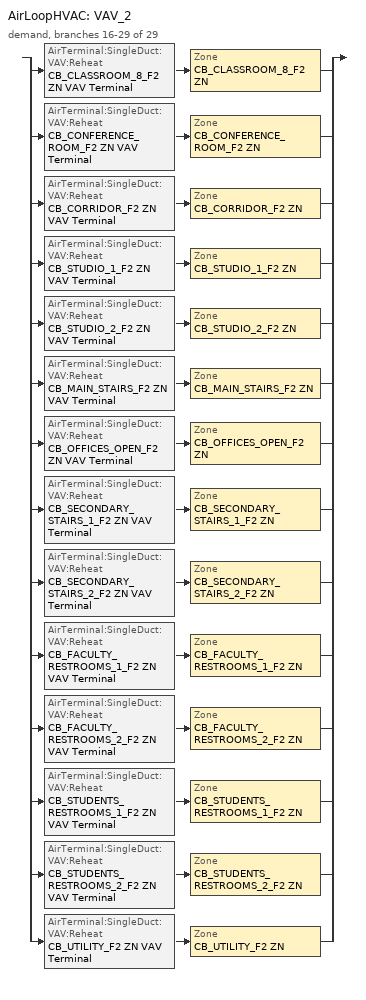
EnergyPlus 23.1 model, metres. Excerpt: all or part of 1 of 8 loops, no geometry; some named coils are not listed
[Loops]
AirLoopHVAC 'VAV_2'
 demand, branches 16-29 of 29: split
  | AirTerminal:SingleDuct:VAV:Reheat 'CB_CLASSROOM_8_F2 ZN VAV Terminal' > Zone 'CB_CLASSROOM_8_F2 ZN'
  | AirTerminal:SingleDuct:VAV:Reheat 'CB_CONFERENCE_ROOM_F2 ZN VAV Terminal' > Zone 'CB_CONFERENCE_ROOM_F2 ZN'
  | AirTerminal:SingleDuct:VAV:Reheat 'CB_CORRIDOR_F2 ZN VAV Terminal' > Zone 'CB_CORRIDOR_F2 ZN'
  | AirTerminal:SingleDuct:VAV:Reheat 'CB_STUDIO_1_F2 ZN VAV Terminal' > Zone 'CB_STUDIO_1_F2 ZN'
  | AirTerminal:SingleDuct:VAV:Reheat 'CB_STUDIO_2_F2 ZN VAV Terminal' > Zone 'CB_STUDIO_2_F2 ZN'
  | AirTerminal:SingleDuct:VAV:Reheat 'CB_MAIN_STAIRS_F2 ZN VAV Terminal' > Zone 'CB_MAIN_STAIRS_F2 ZN'
  | AirTerminal:SingleDuct:VAV:Reheat 'CB_OFFICES_OPEN_F2 ZN VAV Terminal' > Zone 'CB_OFFICES_OPEN_F2 ZN'
  | AirTerminal:SingleDuct:VAV:Reheat 'CB_SECONDARY_STAIRS_1_F2 ZN VAV Terminal' > Zone 'CB_SECONDARY_STAIRS_1_F2 ZN'
  | AirTerminal:SingleDuct:VAV:Reheat 'CB_SECONDARY_STAIRS_2_F2 ZN VAV Terminal' > Zone 'CB_SECONDARY_STAIRS_2_F2 ZN'
  | AirTerminal:SingleDuct:VAV:Reheat 'CB_FACULTY_RESTROOMS_1_F2 ZN VAV Terminal' > Zone 'CB_FACULTY_RESTROOMS_1_F2 ZN'
  | AirTerminal:SingleDuct:VAV:Reheat 'CB_FACULTY_RESTROOMS_2_F2 ZN VAV Terminal' > Zone 'CB_FACULTY_RESTROOMS_2_F2 ZN'
  | AirTerminal:SingleDuct:VAV:Reheat 'CB_STUDENTS_RESTROOMS_1_F2 ZN VAV Terminal' > Zone 'CB_STUDENTS_RESTROOMS_1_F2 ZN'
  | AirTerminal:SingleDuct:VAV:Reheat 'CB_STUDENTS_RESTROOMS_2_F2 ZN VAV Terminal' > Zone 'CB_STUDENTS_RESTROOMS_2_F2 ZN'
  | AirTerminal:SingleDuct:VAV:Reheat 'CB_UTILITY_F2 ZN VAV Terminal' > Zone 'CB_UTILITY_F2 ZN'
[ZoneControl:Thermostat] Temperature Difference Between Cutout And Setpoint {deltaC}=0
Name | Zone or ZoneList | Control Type Schedule | Control 1
CB_CLASSROOM_8_F2 ZN Thermostat | CB_CLASSROOM_8_F2 ZN | CB_CLASSROOM_8_F2 ZN Thermostat Schedule | College - Classroom Thermostat 21
CB_CONFERENCE_ROOM_F2 ZN Thermostat | CB_CONFERENCE_ROOM_F2 ZN | CB_CONFERENCE_ROOM_F2 ZN Thermostat Schedule | College - Conference Thermostat 2
CB_CORRIDOR_F2 ZN Thermostat | CB_CORRIDOR_F2 ZN | CB_CORRIDOR_F2 ZN Thermostat Schedule | College - Corridor Thermostat 4
CB_FACULTY_RESTROOMS_1_F2 ZN Thermostat | CB_FACULTY_RESTROOMS_1_F2 ZN | CB_FACULTY_RESTROOMS_1_F2 ZN Thermostat Schedule | College - Restroom Thermostat 1
CB_FACULTY_RESTROOMS_2_F2 ZN Thermostat | CB_FACULTY_RESTROOMS_2_F2 ZN | CB_FACULTY_RESTROOMS_2_F2 ZN Thermostat Schedule | College - Restroom Thermostat 4
CB_MAIN_STAIRS_F2 ZN Thermostat | CB_MAIN_STAIRS_F2 ZN | CB_MAIN_STAIRS_F2 ZN Thermostat Schedule | College - Stairs Thermostat 2
CB_OFFICES_OPEN_F2 ZN Thermostat | CB_OFFICES_OPEN_F2 ZN | CB_OFFICES_OPEN_F2 ZN Thermostat Schedule | College - Office Thermostat 34
CB_SECONDARY_STAIRS_1_F2 ZN Thermostat | CB_SECONDARY_STAIRS_1_F2 ZN | CB_SECONDARY_STAIRS_1_F2 ZN Thermostat Schedule | College - Stairs Thermostat 6
CB_SECONDARY_STAIRS_2_F2 ZN Thermostat | CB_SECONDARY_STAIRS_2_F2 ZN | CB_SECONDARY_STAIRS_2_F2 ZN Thermostat Schedule | College - Stairs Thermostat 10
CB_STUDENTS_RESTROOMS_1_F2 ZN Thermostat | CB_STUDENTS_RESTROOMS_1_F2 ZN | CB_STUDENTS_RESTROOMS_1_F2 ZN Thermostat Schedule | College - Restroom Thermostat 10
CB_STUDENTS_RESTROOMS_2_F2 ZN Thermostat | CB_STUDENTS_RESTROOMS_2_F2 ZN | CB_STUDENTS_RESTROOMS_2_F2 ZN Thermostat Schedule | College - Restroom Thermostat 14
CB_STUDIO_1_F2 ZN Thermostat | CB_STUDIO_1_F2 ZN | CB_STUDIO_1_F2 ZN Thermostat Schedule | College - Art Classroom Thermostat 1
CB_STUDIO_2_F2 ZN Thermostat | CB_STUDIO_2_F2 ZN | CB_STUDIO_2_F2 ZN Thermostat Schedule | College - Art Classroom Thermostat 3
CB_UTILITY_F2 ZN Thermostat | CB_UTILITY_F2 ZN | CB_UTILITY_F2 ZN Thermostat Schedule | College - Utility Thermostat 2
[ThermostatSetpoint:DualSetpoint]
Name | Heating Setpoint Temperature Schedule | Cooling Setpoint Temperature Schedule
College - Classroom Thermostat 21; College - Corridor Thermostat 4; College - Stairs Thermostat 2; College - Stairs Thermostat 6; College - Stairs Thermostat 10; College - Art Classroom Thermostat 1; College - Art Classroom Thermostat 3 | College HTGSETP_SCH | College CLGSETP_SCH
College - Conference Thermostat 2; College - Office Thermostat 34 | College HTGSETP_SCH - occupant standby mode | College CLGSETP_SCH - occupant standby mode
College - Restroom Thermostat 1; College - Restroom Thermostat 4; College - Restroom Thermostat 10; College - Restroom Thermostat 14; College - Utility Thermostat 2 | College HTGSETP_SCH_SETBACK | College CLGSETP_SCH_SETUP
[AirTerminal:SingleDuct:VAV:Reheat] Availability Schedule=Always On Discrete; Maximum Air Flow Rate {m3/s}=Autosize; Fixed Minimum Air Flow Rate {m3/s}=0; Maximum Hot Water or Steam Flow Rate {m3/s}=Autosize; Minimum Hot Water or Steam Flow Rate {m3/s}=0; Convergence Tolerance=0.001; Damper Heating Action=ReverseWithLimits; Maximum Flow per Zone Floor Area During Reheat {m3/s-m2}=Autocalculate; Maximum Flow Fraction During Reheat=0.5; Maximum Reheat Air Temperature {C}=40
Name | Zone Minimum Air Flow Input Method | Constant Minimum Air Flow Fraction | Reheat Coil | Minimum Air Flow Fraction Schedule
CB_CLASSROOM_8_F2 ZN VAV Terminal | Constant | 0.01 | CB_CLASSROOM_8_F2 ZN Reheat Coil
CB_CONFERENCE_ROOM_F2 ZN VAV Terminal | Scheduled | 0 | CB_CONFERENCE_ROOM_F2 ZN Reheat Coil | CB_CONFERENCE_ROOM_F2 ZN VAV Terminal - MDP - adjusted
CB_CORRIDOR_F2 ZN VAV Terminal | Constant | 0.095 | CB_CORRIDOR_F2 ZN Reheat Coil
CB_FACULTY_RESTROOMS_1_F2 ZN VAV Terminal | Constant | 0.01 | CB_FACULTY_RESTROOMS_1_F2 ZN Reheat Coil
CB_FACULTY_RESTROOMS_2_F2 ZN VAV Terminal | Constant | 0.01 | CB_FACULTY_RESTROOMS_2_F2 ZN Reheat Coil
CB_MAIN_STAIRS_F2 ZN VAV Terminal | Constant | 0.073 | CB_MAIN_STAIRS_F2 ZN Reheat Coil
CB_OFFICES_OPEN_F2 ZN VAV Terminal | Scheduled | 0 | CB_OFFICES_OPEN_F2 ZN Reheat Coil | CB_OFFICES_OPEN_F2 ZN VAV Terminal - MDP - adjusted
CB_SECONDARY_STAIRS_1_F2 ZN VAV Terminal | Constant | 0.037 | CB_SECONDARY_STAIRS_1_F2 ZN Reheat Coil
CB_SECONDARY_STAIRS_2_F2 ZN VAV Terminal | Constant | 0.042 | CB_SECONDARY_STAIRS_2_F2 ZN Reheat Coil
CB_STUDENTS_RESTROOMS_1_F2 ZN VAV Terminal | Constant | 0.01 | CB_STUDENTS_RESTROOMS_1_F2 ZN Reheat Coil
CB_STUDENTS_RESTROOMS_2_F2 ZN VAV Terminal | Constant | 0.01 | CB_STUDENTS_RESTROOMS_2_F2 ZN Reheat Coil
CB_STUDIO_1_F2 ZN VAV Terminal | Constant | 0.01 | CB_STUDIO_1_F2 ZN Reheat Coil
CB_STUDIO_2_F2 ZN VAV Terminal | Constant | 0.01 | CB_STUDIO_2_F2 ZN Reheat Coil
CB_UTILITY_F2 ZN VAV Terminal | Constant | 0.048 | CB_UTILITY_F2 ZN Reheat Coil
[Zone equipment]
CB_CLASSROOM_8_F2 ZN: CB_CLASSROOM_8_F2 ZN VAV Terminal
CB_CONFERENCE_ROOM_F2 ZN: CB_CONFERENCE_ROOM_F2 ZN VAV Terminal
CB_CORRIDOR_F2 ZN: CB_CORRIDOR_F2 ZN VAV Terminal
CB_FACULTY_RESTROOMS_1_F2 ZN: CB_FACULTY_RESTROOMS_1_F2 ZN VAV Terminal
CB_FACULTY_RESTROOMS_2_F2 ZN: CB_FACULTY_RESTROOMS_2_F2 ZN VAV Terminal
CB_MAIN_STAIRS_F2 ZN: CB_MAIN_STAIRS_F2 ZN VAV Terminal
CB_OFFICES_OPEN_F2 ZN: CB_OFFICES_OPEN_F2 ZN VAV Terminal
CB_SECONDARY_STAIRS_1_F2 ZN: CB_SECONDARY_STAIRS_1_F2 ZN VAV Terminal
CB_SECONDARY_STAIRS_2_F2 ZN: CB_SECONDARY_STAIRS_2_F2 ZN VAV Terminal
CB_STUDENTS_RESTROOMS_1_F2 ZN: CB_STUDENTS_RESTROOMS_1_F2 ZN VAV Terminal
CB_STUDENTS_RESTROOMS_2_F2 ZN: CB_STUDENTS_RESTROOMS_2_F2 ZN VAV Terminal
CB_STUDIO_1_F2 ZN: CB_STUDIO_1_F2 ZN VAV Terminal
CB_STUDIO_2_F2 ZN: CB_STUDIO_2_F2 ZN VAV Terminal
CB_UTILITY_F2 ZN: CB_UTILITY_F2 ZN VAV Terminal
[Sizing:Zone] Zone Cooling Design Supply Air Temperature Input Method=SupplyAirTemperature; Zone Cooling Design Supply Air Temperature {C}=12.7778; Zone Cooling Design Supply Air Temperature Difference {deltaC}=11.11; Zone Heating Design Supply Air Temperature Input Method=SupplyAirTemperature; Zone Heating Design Supply Air Temperature {C}=40; Zone Heating Design Supply Air Temperature Difference {deltaC}=11.11; Zone Cooling Design Supply Air Humidity Ratio {kgWater/kgDryAir}=0.0085; Zone Heating Design Supply Air Humidity Ratio {kgWater/kgDryAir}=0.008; Cooling Design Air Flow Method=DesignDayWithLimit; Cooling Design Air Flow Rate {m3/s}=0; Cooling Minimum Air Flow per Zone Floor Area {m3/s-m2}=0.000762; Cooling Minimum Air Flow {m3/s}=0; Cooling Minimum Air Flow Fraction=0; Heating Design Air Flow Method=DesignDay; Heating Design Air Flow Rate {m3/s}=0; Heating Maximum Air Flow per Zone Floor Area {m3/s-m2}=0.002032; Heating Maximum Air Flow {m3/s}=0.141576; Heating Maximum Air Flow Fraction=0.3; Account for Dedicated Outdoor Air System=No; Zone Load Sizing Method=Sensible Load Only No Latent Load; Zone Latent Cooling Design Supply Air Humidity Ratio Input Method=HumidityRatioDifference; Zone Cooling Design Supply Air Humidity Ratio Difference {kgWater/kgDryAir}=0.005; Zone Latent Heating Design Supply Air Humidity Ratio Input Method=HumidityRatioDifference; Zone Humidification Design Supply Air Humidity Ratio Difference {kgWater/kgDryAir}=0.005
Name | Design Specification Outdoor Air Object | Design Specification Zone Air Distribution Object
CB_CLASSROOM_8_F2 ZN | CB_CLASSROOM_8_F2 ZN DSOA Space List | CB_CLASSROOM_8_F2 ZN Design Spec Zone Air Dist
CB_CONFERENCE_ROOM_F2 ZN | CB_CONFERENCE_ROOM_F2 ZN DSOA Space List | CB_CONFERENCE_ROOM_F2 ZN Design Spec Zone Air Dist
CB_CORRIDOR_F2 ZN | CB_CORRIDOR_F2 ZN DSOA Space List | CB_CORRIDOR_F2 ZN Design Spec Zone Air Dist
CB_FACULTY_RESTROOMS_1_F2 ZN | CB_FACULTY_RESTROOMS_1_F2 ZN DSOA Space List | CB_FACULTY_RESTROOMS_1_F2 ZN Design Spec Zone Air Dist
CB_FACULTY_RESTROOMS_2_F2 ZN | CB_FACULTY_RESTROOMS_2_F2 ZN DSOA Space List | CB_FACULTY_RESTROOMS_2_F2 ZN Design Spec Zone Air Dist
CB_MAIN_STAIRS_F2 ZN | CB_MAIN_STAIRS_F2 ZN DSOA Space List | CB_MAIN_STAIRS_F2 ZN Design Spec Zone Air Dist
CB_OFFICES_OPEN_F2 ZN | CB_OFFICES_OPEN_F2 ZN DSOA Space List | CB_OFFICES_OPEN_F2 ZN Design Spec Zone Air Dist
CB_SECONDARY_STAIRS_1_F2 ZN | CB_SECONDARY_STAIRS_1_F2 ZN DSOA Space List | CB_SECONDARY_STAIRS_1_F2 ZN Design Spec Zone Air Dist
CB_SECONDARY_STAIRS_2_F2 ZN | CB_SECONDARY_STAIRS_2_F2 ZN DSOA Space List | CB_SECONDARY_STAIRS_2_F2 ZN Design Spec Zone Air Dist
CB_STUDENTS_RESTROOMS_1_F2 ZN | CB_STUDENTS_RESTROOMS_1_F2 ZN DSOA Space List | CB_STUDENTS_RESTROOMS_1_F2 ZN Design Spec Zone Air Dist
CB_STUDENTS_RESTROOMS_2_F2 ZN | CB_STUDENTS_RESTROOMS_2_F2 ZN DSOA Space List | CB_STUDENTS_RESTROOMS_2_F2 ZN Design Spec Zone Air Dist
CB_STUDIO_1_F2 ZN | CB_STUDIO_1_F2 ZN DSOA Space List | CB_STUDIO_1_F2 ZN Design Spec Zone Air Dist
CB_STUDIO_2_F2 ZN | CB_STUDIO_2_F2 ZN DSOA Space List | CB_STUDIO_2_F2 ZN Design Spec Zone Air Dist
CB_UTILITY_F2 ZN | CB_UTILITY_F2 ZN DSOA Space List | CB_UTILITY_F2 ZN Design Spec Zone Air Dist
[DesignSpecification:ZoneAirDistribution] Minimum Zone Ventilation Efficiency=0.6
CB_CLASSROOM_8_F2 ZN Design Spec Zone Air Dist; CB_CONFERENCE_ROOM_F2 ZN Design Spec Zone Air Dist; CB_CORRIDOR_F2 ZN Design Spec Zone Air Dist; CB_FACULTY_RESTROOMS_1_F2 ZN Design Spec Zone Air Dist; CB_FACULTY_RESTROOMS_2_F2 ZN Design Spec Zone Air Dist; CB_MAIN_STAIRS_F2 ZN Design Spec Zone Air Dist; CB_OFFICES_OPEN_F2 ZN Design Spec Zone Air Dist; CB_SECONDARY_STAIRS_1_F2 ZN Design Spec Zone Air Dist; CB_SECONDARY_STAIRS_2_F2 ZN Design Spec Zone Air Dist; CB_STUDENTS_RESTROOMS_1_F2 ZN Design Spec Zone Air Dist; CB_STUDENTS_RESTROOMS_2_F2 ZN Design Spec Zone Air Dist; CB_STUDIO_1_F2 ZN Design Spec Zone Air Dist; CB_STUDIO_2_F2 ZN Design Spec Zone Air Dist; CB_UTILITY_F2 ZN Design Spec Zone Air Dist
[DesignSpecification:OutdoorAir] Outdoor Air Method=Sum; Outdoor Air Flow per Zone {m3/s}=0; Outdoor Air Flow Air Changes per Hour {1/hr}=0
Name | Outdoor Air Flow per Person {m3/s-person} | Outdoor Air Flow per Zone Floor Area {m3/s-m2}
College - Classroom Ventilation; College - Art Classroom Ventilation | 0 | 0
College - Conference Ventilation | 0.00330363 | 0
College - Corridor Ventilation; College - Stairs Ventilation; College - Utility Ventilation | 0 | 0.0001016
College - Office Ventilation | 0.00235974 | 0
College - Restroom Ventilation | 0.0353961 | 0
[DesignSpecification:OutdoorAir:SpaceList]
Name | Space Name 1 | Space Design Specification Outdoor Air Object Name 1
CB_CLASSROOM_8_F2 ZN DSOA Space List | CB_CLASSROOM_8_F2 | College - Classroom Ventilation
CB_CONFERENCE_ROOM_F2 ZN DSOA Space List | CB_CONFERENCE_ROOM_F2 | College - Conference Ventilation
CB_CORRIDOR_F2 ZN DSOA Space List | CB_CORRIDOR_F2 | College - Corridor Ventilation
CB_FACULTY_RESTROOMS_1_F2 ZN DSOA Space List | CB_FACULTY_RESTROOMS_1_F2 | College - Restroom Ventilation
CB_FACULTY_RESTROOMS_2_F2 ZN DSOA Space List | CB_FACULTY_RESTROOMS_2_F2 | College - Restroom Ventilation
CB_MAIN_STAIRS_F2 ZN DSOA Space List | CB_MAIN_STAIRS_F2 | College - Stairs Ventilation
CB_OFFICES_OPEN_F2 ZN DSOA Space List | CB_OFFICES_OPEN_F2 | College - Office Ventilation
CB_SECONDARY_STAIRS_1_F2 ZN DSOA Space List | CB_SECONDARY_STAIRS_1_F2 | College - Stairs Ventilation
CB_SECONDARY_STAIRS_2_F2 ZN DSOA Space List | CB_SECONDARY_STAIRS_2_F2 | College - Stairs Ventilation
CB_STUDENTS_RESTROOMS_1_F2 ZN DSOA Space List | CB_STUDENTS_RESTROOMS_1_F2 | College - Restroom Ventilation
CB_STUDENTS_RESTROOMS_2_F2 ZN DSOA Space List | CB_STUDENTS_RESTROOMS_2_F2 | College - Restroom Ventilation
CB_STUDIO_1_F2 ZN DSOA Space List | CB_STUDIO_1_F2 | College - Art Classroom Ventilation
CB_STUDIO_2_F2 ZN DSOA Space List | CB_STUDIO_2_F2 | College - Art Classroom Ventilation
CB_UTILITY_F2 ZN DSOA Space List | CB_UTILITY_F2 | College - Utility Ventilation
[AvailabilityManager:Scheduled] Schedule=Always On Discrete
VAV_1 OA System Availability Manager; VAV_2 OA System Availability Manager; VAV_3 OA System Availability Manager; VAV_4 OA System Availability Manager
[EnergyManagementSystem:Sensor] Output:Variable or Output:Meter Index Key=Environment; Output:Variable or Output:Meter=Site Outdoor Air Drybulb Temperature
OAT; OAT_1; OAT_2; OAT_3
[EnergyManagementSystem:Actuator] Actuated Component Type=Schedule:Year; Actuated Component Control Type=Schedule Value
Name | Actuated Component Unique
VAV1ClgSch0; VAV2ClgSch0; VAV3ClgSch0; VAV4ClgSch0 | College CLGSETP_SCH - occupant standby mode
VAV1ClgSch1; VAV2ClgSch1; VAV3ClgSch1; VAV4ClgSch1 | College CLGSETP_SCH
VAV1ClgSch2; VAV2ClgSch2; VAV3ClgSch2; VAV4ClgSch2 | College CLGSETP_SCH_SETUP
VAV1HtgSch0; VAV2HtgSch0; VAV3HtgSch0; VAV4HtgSch0 | College HTGSETP_SCH - occupant standby mode
VAV1HtgSch1; VAV2HtgSch1; VAV3HtgSch1; VAV4HtgSch1 | College HTGSETP_SCH
VAV1HtgSch2; VAV2HtgSch2; VAV3HtgSch2; VAV4HtgSch2 | College HTGSETP_SCH_SETBACK
[EnergyManagementSystem:Program]
VAV1OptimumStartProg0: IF DaylightSavings==0 && DayOfWeek>1 && Hour==5 && OAT<23.9 && OAT>1.7; SET VAV1ClgSch0 = 29.4; SET VAV1HtgSch0 = 15.6; ELSEIF DaylightSavings==0 && DayOfWeek==1 && Hour==7 && OAT<23.9 && OAT>1.7; SET VAV1ClgSch0 = 29.4; SET VAV1HtgSch0 = 15.6; ELSEIF DaylightSavings==1 && DayOfWeek>1 && Hour==4 && OAT<23.9 && OAT>1.7; SET VAV1ClgSch0 = 29.4; SET VAV1HtgSch0 = 15.6; ELSEIF DaylightSavings==1 && DayOfWeek==1 && Hour==6 && OAT<23.9 && OAT>1.7; SET VAV1ClgSch0 = 29.4; SET VAV1HtgSch0 = 15.6; ELSE; SET VAV1ClgSch0 = NULL; SET VAV1HtgSch0 = NULL; ENDIF
VAV1OptimumStartProg1: IF DaylightSavings==0 && DayOfWeek>1 && Hour==5 && OAT<23.9 && OAT>1.7; SET VAV1ClgSch1 = 29.4; SET VAV1HtgSch1 = 15.6; ELSEIF DaylightSavings==0 && DayOfWeek==1 && Hour==7 && OAT<23.9 && OAT>1.7; SET VAV1ClgSch1 = 29.4; SET VAV1HtgSch1 = 15.6; ELSEIF DaylightSavings==1 && DayOfWeek>1 && Hour==4 && OAT<23.9 && OAT>1.7; SET VAV1ClgSch1 = 29.4; SET VAV1HtgSch1 = 15.6; ELSEIF DaylightSavings==1 && DayOfWeek==1 && Hour==6 && OAT<23.9 && OAT>1.7; SET VAV1ClgSch1 = 29.4; SET VAV1HtgSch1 = 15.6; ELSE; SET VAV1ClgSch1 = NULL; SET VAV1HtgSch1 = NULL; ENDIF
VAV1OptimumStartProg2: IF DaylightSavings==0 && DayOfWeek>1 && Hour==5 && OAT<23.9 && OAT>1.7; SET VAV1ClgSch2 = 29.4; SET VAV1HtgSch2 = 15.6; ELSEIF DaylightSavings==0 && DayOfWeek==1 && Hour==7 && OAT<23.9 && OAT>1.7; SET VAV1ClgSch2 = 29.4; SET VAV1HtgSch2 = 15.6; ELSEIF DaylightSavings==1 && DayOfWeek>1 && Hour==4 && OAT<23.9 && OAT>1.7; SET VAV1ClgSch2 = 29.4; SET VAV1HtgSch2 = 15.6; ELSEIF DaylightSavings==1 && DayOfWeek==1 && Hour==6 && OAT<23.9 && OAT>1.7; SET VAV1ClgSch2 = 29.4; SET VAV1HtgSch2 = 15.6; ELSE; SET VAV1ClgSch2 = NULL; SET VAV1HtgSch2 = NULL; ENDIF
VAV2OptimumStartProg0: IF DaylightSavings==0 && DayOfWeek>1 && Hour==5 && OAT_1<23.9 && OAT_1>1.7; SET VAV2ClgSch0 = 29.4; SET VAV2HtgSch0 = 15.6; ELSEIF DaylightSavings==0 && DayOfWeek==1 && Hour==7 && OAT_1<23.9 && OAT_1>1.7; SET VAV2ClgSch0 = 29.4; SET VAV2HtgSch0 = 15.6; ELSEIF DaylightSavings==1 && DayOfWeek>1 && Hour==4 && OAT_1<23.9 && OAT_1>1.7; SET VAV2ClgSch0 = 29.4; SET VAV2HtgSch0 = 15.6; ELSEIF DaylightSavings==1 && DayOfWeek==1 && Hour==6 && OAT_1<23.9 && OAT_1>1.7; SET VAV2ClgSch0 = 29.4; SET VAV2HtgSch0 = 15.6; ELSE; SET VAV2ClgSch0 = NULL; SET VAV2HtgSch0 = NULL; ENDIF
VAV2OptimumStartProg1: IF DaylightSavings==0 && DayOfWeek>1 && Hour==5 && OAT_1<23.9 && OAT_1>1.7; SET VAV2ClgSch1 = 29.4; SET VAV2HtgSch1 = 15.6; ELSEIF DaylightSavings==0 && DayOfWeek==1 && Hour==7 && OAT_1<23.9 && OAT_1>1.7; SET VAV2ClgSch1 = 29.4; SET VAV2HtgSch1 = 15.6; ELSEIF DaylightSavings==1 && DayOfWeek>1 && Hour==4 && OAT_1<23.9 && OAT_1>1.7; SET VAV2ClgSch1 = 29.4; SET VAV2HtgSch1 = 15.6; ELSEIF DaylightSavings==1 && DayOfWeek==1 && Hour==6 && OAT_1<23.9 && OAT_1>1.7; SET VAV2ClgSch1 = 29.4; SET VAV2HtgSch1 = 15.6; ELSE; SET VAV2ClgSch1 = NULL; SET VAV2HtgSch1 = NULL; ENDIF
VAV2OptimumStartProg2: IF DaylightSavings==0 && DayOfWeek>1 && Hour==5 && OAT_1<23.9 && OAT_1>1.7; SET VAV2ClgSch2 = 29.4; SET VAV2HtgSch2 = 15.6; ELSEIF DaylightSavings==0 && DayOfWeek==1 && Hour==7 && OAT_1<23.9 && OAT_1>1.7; SET VAV2ClgSch2 = 29.4; SET VAV2HtgSch2 = 15.6; ELSEIF DaylightSavings==1 && DayOfWeek>1 && Hour==4 && OAT_1<23.9 && OAT_1>1.7; SET VAV2ClgSch2 = 29.4; SET VAV2HtgSch2 = 15.6; ELSEIF DaylightSavings==1 && DayOfWeek==1 && Hour==6 && OAT_1<23.9 && OAT_1>1.7; SET VAV2ClgSch2 = 29.4; SET VAV2HtgSch2 = 15.6; ELSE; SET VAV2ClgSch2 = NULL; SET VAV2HtgSch2 = NULL; ENDIF
VAV3OptimumStartProg0: IF DaylightSavings==0 && DayOfWeek>1 && Hour==5 && OAT_2<23.9 && OAT_2>1.7; SET VAV3ClgSch0 = 29.4; SET VAV3HtgSch0 = 15.6; ELSEIF DaylightSavings==0 && DayOfWeek==1 && Hour==7 && OAT_2<23.9 && OAT_2>1.7; SET VAV3ClgSch0 = 29.4; SET VAV3HtgSch0 = 15.6; ELSEIF DaylightSavings==1 && DayOfWeek>1 && Hour==4 && OAT_2<23.9 && OAT_2>1.7; SET VAV3ClgSch0 = 29.4; SET VAV3HtgSch0 = 15.6; ELSEIF DaylightSavings==1 && DayOfWeek==1 && Hour==6 && OAT_2<23.9 && OAT_2>1.7; SET VAV3ClgSch0 = 29.4; SET VAV3HtgSch0 = 15.6; ELSE; SET VAV3ClgSch0 = NULL; SET VAV3HtgSch0 = NULL; ENDIF
VAV3OptimumStartProg1: IF DaylightSavings==0 && DayOfWeek>1 && Hour==5 && OAT_2<23.9 && OAT_2>1.7; SET VAV3ClgSch1 = 29.4; SET VAV3HtgSch1 = 15.6; ELSEIF DaylightSavings==0 && DayOfWeek==1 && Hour==7 && OAT_2<23.9 && OAT_2>1.7; SET VAV3ClgSch1 = 29.4; SET VAV3HtgSch1 = 15.6; ELSEIF DaylightSavings==1 && DayOfWeek>1 && Hour==4 && OAT_2<23.9 && OAT_2>1.7; SET VAV3ClgSch1 = 29.4; SET VAV3HtgSch1 = 15.6; ELSEIF DaylightSavings==1 && DayOfWeek==1 && Hour==6 && OAT_2<23.9 && OAT_2>1.7; SET VAV3ClgSch1 = 29.4; SET VAV3HtgSch1 = 15.6; ELSE; SET VAV3ClgSch1 = NULL; SET VAV3HtgSch1 = NULL; ENDIF
VAV3OptimumStartProg2: IF DaylightSavings==0 && DayOfWeek>1 && Hour==5 && OAT_2<23.9 && OAT_2>1.7; SET VAV3ClgSch2 = 29.4; SET VAV3HtgSch2 = 15.6; ELSEIF DaylightSavings==0 && DayOfWeek==1 && Hour==7 && OAT_2<23.9 && OAT_2>1.7; SET VAV3ClgSch2 = 29.4; SET VAV3HtgSch2 = 15.6; ELSEIF DaylightSavings==1 && DayOfWeek>1 && Hour==4 && OAT_2<23.9 && OAT_2>1.7; SET VAV3ClgSch2 = 29.4; SET VAV3HtgSch2 = 15.6; ELSEIF DaylightSavings==1 && DayOfWeek==1 && Hour==6 && OAT_2<23.9 && OAT_2>1.7; SET VAV3ClgSch2 = 29.4; SET VAV3HtgSch2 = 15.6; ELSE; SET VAV3ClgSch2 = NULL; SET VAV3HtgSch2 = NULL; ENDIF
VAV4OptimumStartProg0: IF DaylightSavings==0 && DayOfWeek>1 && Hour==5 && OAT_3<23.9 && OAT_3>1.7; SET VAV4ClgSch0 = 29.4; SET VAV4HtgSch0 = 15.6; ELSEIF DaylightSavings==0 && DayOfWeek==1 && Hour==7 && OAT_3<23.9 && OAT_3>1.7; SET VAV4ClgSch0 = 29.4; SET VAV4HtgSch0 = 15.6; ELSEIF DaylightSavings==1 && DayOfWeek>1 && Hour==4 && OAT_3<23.9 && OAT_3>1.7; SET VAV4ClgSch0 = 29.4; SET VAV4HtgSch0 = 15.6; ELSEIF DaylightSavings==1 && DayOfWeek==1 && Hour==6 && OAT_3<23.9 && OAT_3>1.7; SET VAV4ClgSch0 = 29.4; SET VAV4HtgSch0 = 15.6; ELSE; SET VAV4ClgSch0 = NULL; SET VAV4HtgSch0 = NULL; ENDIF
VAV4OptimumStartProg1: IF DaylightSavings==0 && DayOfWeek>1 && Hour==5 && OAT_3<23.9 && OAT_3>1.7; SET VAV4ClgSch1 = 29.4; SET VAV4HtgSch1 = 15.6; ELSEIF DaylightSavings==0 && DayOfWeek==1 && Hour==7 && OAT_3<23.9 && OAT_3>1.7; SET VAV4ClgSch1 = 29.4; SET VAV4HtgSch1 = 15.6; ELSEIF DaylightSavings==1 && DayOfWeek>1 && Hour==4 && OAT_3<23.9 && OAT_3>1.7; SET VAV4ClgSch1 = 29.4; SET VAV4HtgSch1 = 15.6; ELSEIF DaylightSavings==1 && DayOfWeek==1 && Hour==6 && OAT_3<23.9 && OAT_3>1.7; SET VAV4ClgSch1 = 29.4; SET VAV4HtgSch1 = 15.6; ELSE; SET VAV4ClgSch1 = NULL; SET VAV4HtgSch1 = NULL; ENDIF
VAV4OptimumStartProg2: IF DaylightSavings==0 && DayOfWeek>1 && Hour==5 && OAT_3<23.9 && OAT_3>1.7; SET VAV4ClgSch2 = 29.4; SET VAV4HtgSch2 = 15.6; ELSEIF DaylightSavings==0 && DayOfWeek==1 && Hour==7 && OAT_3<23.9 && OAT_3>1.7; SET VAV4ClgSch2 = 29.4; SET VAV4HtgSch2 = 15.6; ELSEIF DaylightSavings==1 && DayOfWeek>1 && Hour==4 && OAT_3<23.9 && OAT_3>1.7; SET VAV4ClgSch2 = 29.4; SET VAV4HtgSch2 = 15.6; ELSEIF DaylightSavings==1 && DayOfWeek==1 && Hour==6 && OAT_3<23.9 && OAT_3>1.7; SET VAV4ClgSch2 = 29.4; SET VAV4HtgSch2 = 15.6; ELSE; SET VAV4ClgSch2 = NULL; SET VAV4HtgSch2 = NULL; ENDIF
[EnergyManagementSystem:ProgramCallingManager]
VAV1OptimumStartCallingManager0: BeginTimestepBeforePredictor; VAV1OptimumStartProg0
VAV1OptimumStartCallingManager1: BeginTimestepBeforePredictor; VAV1OptimumStartProg1
VAV1OptimumStartCallingManager2: BeginTimestepBeforePredictor; VAV1OptimumStartProg2
VAV2OptimumStartCallingManager0: BeginTimestepBeforePredictor; VAV2OptimumStartProg0
VAV2OptimumStartCallingManager1: BeginTimestepBeforePredictor; VAV2OptimumStartProg1
VAV2OptimumStartCallingManager2: BeginTimestepBeforePredictor; VAV2OptimumStartProg2
VAV3OptimumStartCallingManager0: BeginTimestepBeforePredictor; VAV3OptimumStartProg0
VAV3OptimumStartCallingManager1: BeginTimestepBeforePredictor; VAV3OptimumStartProg1
VAV3OptimumStartCallingManager2: BeginTimestepBeforePredictor; VAV3OptimumStartProg2
VAV4OptimumStartCallingManager0: BeginTimestepBeforePredictor; VAV4OptimumStartProg0
VAV4OptimumStartCallingManager1: BeginTimestepBeforePredictor; VAV4OptimumStartProg1
VAV4OptimumStartCallingManager2: BeginTimestepBeforePredictor; VAV4OptimumStartProg2
[Schedule:Day:Interval]
College HTGSETP_SCH Default|SmrDsn|Wknd|Hol Day; College HTGSETP_SCH Default; College HTGSETP_SCH Summer Design Day; College HTGSETP_SCH Summer Design Day 1; College HTGSETP_SCH_SETBACK Default|SmrDsn|Wknd|Hol Day; College HTGSETP_SCH_SETBACK Wkdy Day; College HTGSETP_SCH_SETBACK Default; College HTGSETP_SCH_SETBACK Summer Design Day: No, 24:00, 15.5556
College HTGSETP_SCH Wkdy Day: No, 06:00, 15.5556, 07:00, 17.7778, 08:00, 20, 21:00, 21.1111, 24:00, 15.5556
College HTGSETP_SCH Winter Design Day; College HTGSETP_SCH Winter Design Day 1; College HTGSETP_SCH_SETBACK Winter Design Day: No, 24:00, 21.1111
College CLGSETP_SCH Default|WntrDsn|Wknd|Hol Day; College CLGSETP_SCH Default; College CLGSETP_SCH Winter Design Day; College CLGSETP_SCH Winter Design Day 1: No, 18:00, 29.4444, 24:00, 29.4444
College CLGSETP_SCH Wkdy Day: No, 06:00, 29.4444, 07:00, 27.7778, 08:00, 25.5556, 21:00, 23.8889, 24:00, 29.4444
College CLGSETP_SCH Summer Design Day; College CLGSETP_SCH Summer Design Day 1; College CLGSETP_SCH_SETUP Summer Design Day: No, 24:00, 23.8889
College HTGSETP_SCH Default|SmrDsn|Wknd|Hol Day 1; College HTGSETP_SCH Default 1: No, 12:00, 15.5556, 13:00, 15, 24:00, 15.5556
College HTGSETP_SCH Wkdy Day 1: No, 06:00, 15.5556, 07:00, 17.7778, 08:00, 20, 12:00, 21.1111, 13:00, 20.5556, 21:00, 21.1111, 24:00, 15.5556
College CLGSETP_SCH Default|WntrDsn|Wknd|Hol Day 1; College CLGSETP_SCH Default 1: No, 12:00, 29.4444, 13:00, 30, 18:00, 29.4444, 24:00, 29.4444
College CLGSETP_SCH Wkdy Day 1: No, 06:00, 29.4444, 07:00, 27.7778, 08:00, 25.5556, 12:00, 23.8889, 13:00, 24.4444, 21:00, 23.8889, 24:00, 29.4444
CB_CONFERENCE_ROOM_F2 ZN VAV Terminal - MDP Default 1: No, 12:00, 0.619, 13:00, 0.1, 24:00, 0.619
College CLGSETP_SCH_SETUP Default|WntrDsn|Wknd|Hol Day; College CLGSETP_SCH_SETUP Wkdy Day; College CLGSETP_SCH_SETUP Default; College CLGSETP_SCH_SETUP Winter Design Day: No, 24:00, 29.4444
CB_OFFICES_OPEN_F2 ZN VAV Terminal - MDP Default 1: No, 12:00, 0.107, 13:00, 0.1, 24:00, 0.107
[Schedule:Week:Daily]
College HTGSETP_SCH Week Rule - Jan1-Dec31: College HTGSETP_SCH Default|SmrDsn|Wknd|Hol Day, College HTGSETP_SCH Wkdy Day, College HTGSETP_SCH Wkdy Day, College HTGSETP_SCH Wkdy Day, College HTGSETP_SCH Wkdy Day, College HTGSETP_SCH Wkdy Day, College HTGSETP_SCH Default|SmrDsn|Wknd|Hol Day, College HTGSETP_SCH Default, College HTGSETP_SCH Summer Design Day, College HTGSETP_SCH Winter Design Day, College HTGSETP_SCH Default, College HTGSETP_SCH Default
College CLGSETP_SCH Week Rule - Jan1-Dec31: College CLGSETP_SCH Default|WntrDsn|Wknd|Hol Day, College CLGSETP_SCH Wkdy Day, College CLGSETP_SCH Wkdy Day, College CLGSETP_SCH Wkdy Day, College CLGSETP_SCH Wkdy Day, College CLGSETP_SCH Wkdy Day, College CLGSETP_SCH Default|WntrDsn|Wknd|Hol Day, College CLGSETP_SCH Default, College CLGSETP_SCH Summer Design Day, College CLGSETP_SCH Winter Design Day, College CLGSETP_SCH Default, College CLGSETP_SCH Default
College HTGSETP_SCH - occupant standby mode Week Rule - Jan1-Dec31: College HTGSETP_SCH Default|SmrDsn|Wknd|Hol Day 1, College HTGSETP_SCH Wkdy Day 1, College HTGSETP_SCH Wkdy Day 1, College HTGSETP_SCH Wkdy Day 1, College HTGSETP_SCH Wkdy Day 1, College HTGSETP_SCH Wkdy Day 1, College HTGSETP_SCH Default|SmrDsn|Wknd|Hol Day 1, College HTGSETP_SCH Default 1, College HTGSETP_SCH Summer Design Day 1, College HTGSETP_SCH Winter Design Day 1, College HTGSETP_SCH Default 1, College HTGSETP_SCH Default 1
College CLGSETP_SCH - occupant standby mode Week Rule - Jan1-Dec31: College CLGSETP_SCH Default|WntrDsn|Wknd|Hol Day 1, College CLGSETP_SCH Wkdy Day 1, College CLGSETP_SCH Wkdy Day 1, College CLGSETP_SCH Wkdy Day 1, College CLGSETP_SCH Wkdy Day 1, College CLGSETP_SCH Wkdy Day 1, College CLGSETP_SCH Default|WntrDsn|Wknd|Hol Day 1, College CLGSETP_SCH Default 1, College CLGSETP_SCH Summer Design Day 1, College CLGSETP_SCH Winter Design Day 1, College CLGSETP_SCH Default 1, College CLGSETP_SCH Default 1
CB_CONFERENCE_ROOM_F2 ZN VAV Terminal - MDP - adjusted Week Rule - Jan1-Dec31: CB_CONFERENCE_ROOM_F2 ZN VAV Terminal - MDP Default 1, CB_CONFERENCE_ROOM_F2 ZN VAV Terminal - MDP Default 1, CB_CONFERENCE_ROOM_F2 ZN VAV Terminal - MDP Default 1, CB_CONFERENCE_ROOM_F2 ZN VAV Terminal - MDP Default 1, CB_CONFERENCE_ROOM_F2 ZN VAV Terminal - MDP Default 1, CB_CONFERENCE_ROOM_F2 ZN VAV Terminal - MDP Default 1, CB_CONFERENCE_ROOM_F2 ZN VAV Terminal - MDP Default 1, CB_CONFERENCE_ROOM_F2 ZN VAV Terminal - MDP Default 1, CB_CONFERENCE_ROOM_F2 ZN VAV Terminal - MDP Default 1, CB_CONFERENCE_ROOM_F2 ZN VAV Terminal - MDP Default 1, CB_CONFERENCE_ROOM_F2 ZN VAV Terminal - MDP Default 1, CB_CONFERENCE_ROOM_F2 ZN VAV Terminal - MDP Default 1
College HTGSETP_SCH_SETBACK Week Rule - Jan1-Dec31: College HTGSETP_SCH_SETBACK Default|SmrDsn|Wknd|Hol Day, College HTGSETP_SCH_SETBACK Wkdy Day, College HTGSETP_SCH_SETBACK Wkdy Day, College HTGSETP_SCH_SETBACK Wkdy Day, College HTGSETP_SCH_SETBACK Wkdy Day, College HTGSETP_SCH_SETBACK Wkdy Day, College HTGSETP_SCH_SETBACK Default|SmrDsn|Wknd|Hol Day, College HTGSETP_SCH_SETBACK Default, College HTGSETP_SCH_SETBACK Summer Design Day, College HTGSETP_SCH_SETBACK Winter Design Day, College HTGSETP_SCH_SETBACK Default, College HTGSETP_SCH_SETBACK Default
College CLGSETP_SCH_SETUP Week Rule - Jan1-Dec31: College CLGSETP_SCH_SETUP Default|WntrDsn|Wknd|Hol Day, College CLGSETP_SCH_SETUP Wkdy Day, College CLGSETP_SCH_SETUP Wkdy Day, College CLGSETP_SCH_SETUP Wkdy Day, College CLGSETP_SCH_SETUP Wkdy Day, College CLGSETP_SCH_SETUP Wkdy Day, College CLGSETP_SCH_SETUP Default|WntrDsn|Wknd|Hol Day, College CLGSETP_SCH_SETUP Default, College CLGSETP_SCH_SETUP Summer Design Day, College CLGSETP_SCH_SETUP Winter Design Day, College CLGSETP_SCH_SETUP Default, College CLGSETP_SCH_SETUP Default
CB_OFFICES_OPEN_F2 ZN VAV Terminal - MDP - adjusted Week Rule - Jan1-Dec31: CB_OFFICES_OPEN_F2 ZN VAV Terminal - MDP Default 1, CB_OFFICES_OPEN_F2 ZN VAV Terminal - MDP Default 1, CB_OFFICES_OPEN_F2 ZN VAV Terminal - MDP Default 1, CB_OFFICES_OPEN_F2 ZN VAV Terminal - MDP Default 1, CB_OFFICES_OPEN_F2 ZN VAV Terminal - MDP Default 1, CB_OFFICES_OPEN_F2 ZN VAV Terminal - MDP Default 1, CB_OFFICES_OPEN_F2 ZN VAV Terminal - MDP Default 1, CB_OFFICES_OPEN_F2 ZN VAV Terminal - MDP Default 1, CB_OFFICES_OPEN_F2 ZN VAV Terminal - MDP Default 1, CB_OFFICES_OPEN_F2 ZN VAV Terminal - MDP Default 1, CB_OFFICES_OPEN_F2 ZN VAV Terminal - MDP Default 1, CB_OFFICES_OPEN_F2 ZN VAV Terminal - MDP Default 1
[Schedule:Year]
College HTGSETP_SCH: College HTGSETP_SCH Week Rule - Jan1-Dec31, 1, 1, 12, 31
College CLGSETP_SCH: College CLGSETP_SCH Week Rule - Jan1-Dec31, 1, 1, 12, 31
College HTGSETP_SCH - occupant standby mode: College HTGSETP_SCH - occupant standby mode Week Rule - Jan1-Dec31, 1, 1, 12, 31
College CLGSETP_SCH - occupant standby mode: College CLGSETP_SCH - occupant standby mode Week Rule - Jan1-Dec31, 1, 1, 12, 31
CB_CONFERENCE_ROOM_F2 ZN VAV Terminal - MDP - adjusted: CB_CONFERENCE_ROOM_F2 ZN VAV Terminal - MDP - adjusted Week Rule - Jan1-Dec31, 1, 1, 12, 31
College HTGSETP_SCH_SETBACK: College HTGSETP_SCH_SETBACK Week Rule - Jan1-Dec31, 1, 1, 12, 31
College CLGSETP_SCH_SETUP: College CLGSETP_SCH_SETUP Week Rule - Jan1-Dec31, 1, 1, 12, 31
CB_OFFICES_OPEN_F2 ZN VAV Terminal - MDP - adjusted: CB_OFFICES_OPEN_F2 ZN VAV Terminal - MDP - adjusted Week Rule - Jan1-Dec31, 1, 1, 12, 31
[Schedule:Compact]
CB_CLASSROOM_8_F2 ZN Thermostat Schedule; CB_CONFERENCE_ROOM_F2 ZN Thermostat Schedule; CB_CORRIDOR_F2 ZN Thermostat Schedule; CB_FACULTY_RESTROOMS_1_F2 ZN Thermostat Schedule; CB_FACULTY_RESTROOMS_2_F2 ZN Thermostat Schedule; CB_MAIN_STAIRS_F2 ZN Thermostat Schedule; CB_OFFICES_OPEN_F2 ZN Thermostat Schedule; CB_SECONDARY_STAIRS_1_F2 ZN Thermostat Schedule; CB_SECONDARY_STAIRS_2_F2 ZN Thermostat Schedule; CB_STUDENTS_RESTROOMS_1_F2 ZN Thermostat Schedule; CB_STUDENTS_RESTROOMS_2_F2 ZN Thermostat Schedule; CB_STUDIO_1_F2 ZN Thermostat Schedule; CB_STUDIO_2_F2 ZN Thermostat Schedule; CB_UTILITY_F2 ZN Thermostat Schedule: Through: 12/31, For: AllDays, Until: 24:00, 4
[Schedule:Constant]
Always On Discrete: Hourly Value=1
